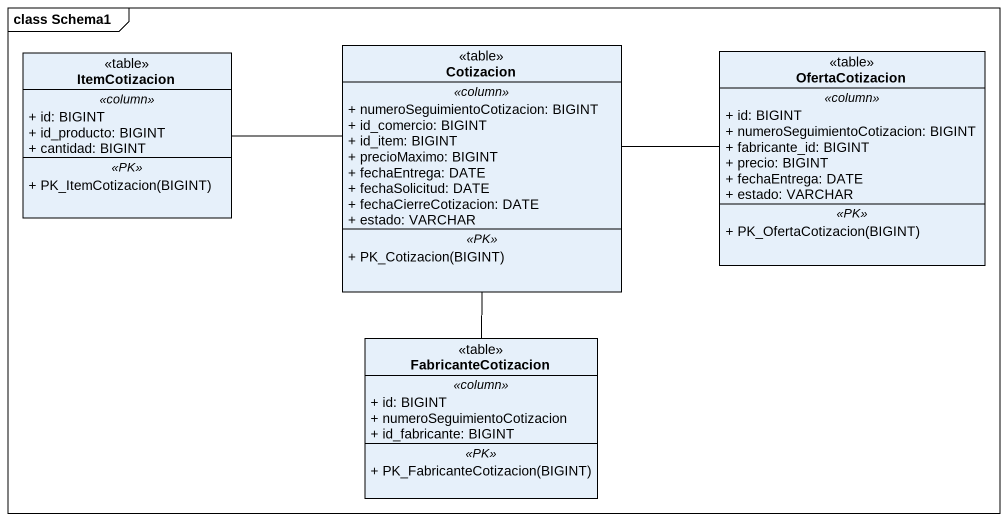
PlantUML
@startuml
mainframe class Schema1
hide circle
hide empty members
skinparam classAttributeIconSize 0
class ItemCotizacion <<table>> {
  .. <<column>> ..
  + id: BIGINT
  + id_producto: BIGINT
  + cantidad: BIGINT
  .. <<PK>> ..
  + PK_ItemCotizacion(BIGINT)
}
class Cotizacion <<table>> {
  .. <<column>> ..
  + numeroSeguimientoCotizacion: BIGINT
  + id_comercio: BIGINT
  + id_item: BIGINT
  + precioMaximo: BIGINT
  + fechaEntrega: DATE
  + fechaSolicitud: DATE
  + fechaCierreCotizacion: DATE
  + estado: VARCHAR
  .. <<PK>> ..
  + PK_Cotizacion(BIGINT)
}
class OfertaCotizacion <<table>> {
  .. <<column>> ..
  + id: BIGINT
  + numeroSeguimientoCotizacion: BIGINT
  + fabricante_id: BIGINT
  + precio: BIGINT
  + fechaEntrega: DATE
  + estado: VARCHAR
  .. <<PK>> ..
  + PK_OfertaCotizacion(BIGINT)
}
class FabricanteCotizacion <<table>> {
  .. <<column>> ..
  + id: BIGINT
  + numeroSeguimientoCotizacion
  + id_fabricante: BIGINT
  .. <<PK>> ..
  + PK_FabricanteCotizacion(BIGINT)
}
ItemCotizacion -right- Cotizacion
Cotizacion -right- OfertaCotizacion
Cotizacion -- FabricanteCotizacion
@enduml
